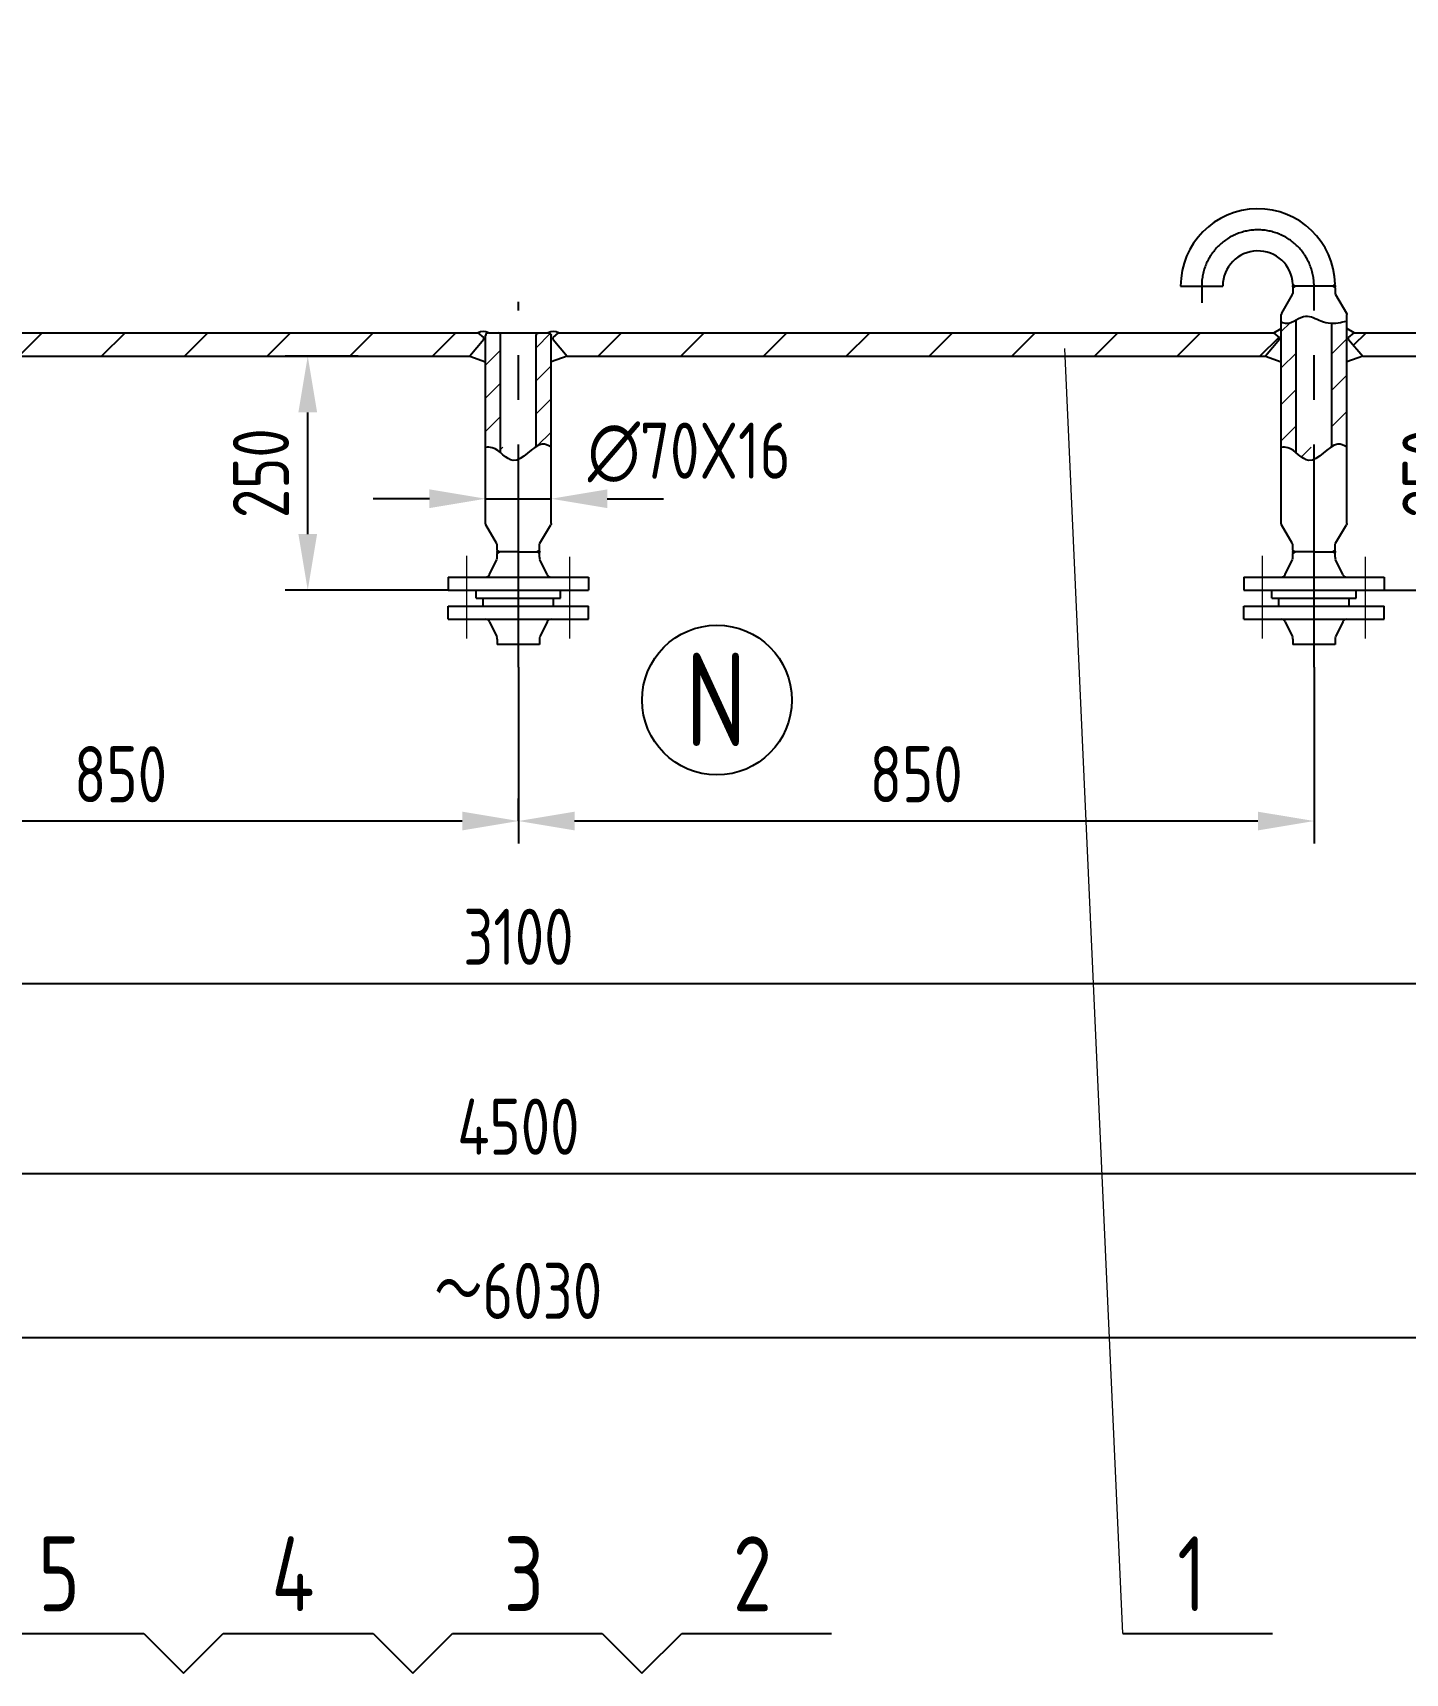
# Model space of a CAD drawing. Extents: x 10474 to 45536, y -10608 to 12499.
# Drawn here: x 27109 to 28575, y 5357 to 7110 of the extents above; entities that cross this region are included whole.
import ezdxf

# ---------------------------------------------------------------- set-up
doc = ezdxf.new("R2010")
doc.units = 0
doc.header["$LTSCALE"] = 15
doc.header["$MEASUREMENT"] = 0
doc.linetypes.add('CENTER', pattern=[50.8, 31.75, -6.35, 6.35, -6.35])
doc.layers.get('0').update_dxf_attribs({"linetype": 'CONTINUOUS'})
doc.layers.get('DEFPOINTS').update_dxf_attribs({"color": 3, "linetype": 'CONTINUOUS'})
for name, color, linetype in [('1', 3, 'CONTINUOUS'), ('DEVICE', 3, 'CONTINUOUS'), ('LAYERAXIS', 7, 'CENTER')]:
    doc.layers.add(name, color=color, linetype=linetype)
doc.layers.add('5', color=7, linetype='CONTINUOUS', lineweight=9)
doc.styles.add('HZ', font='isocp.shx', dxfattribs={"width": 0.85, "bigfont": 'hztxt.shx'})
doc.dimstyles.new('QD', dxfattribs={"dimtxt": 60, "dimasz": 60, "dimexe": 24, "dimexo": 0.1, "dimgap": 20, "dimtad": 1, "dimdec": 0, "dimzin": 0, "dimdsep": 46, "dimtxsty": 'HZ', "dimcen": 0, "dimadec": 0, "dimazin": 0, "dimtfac": 0.142857, "dimtdec": 4, "dimtix": 1, "dimtmove": 2, "dimatfit": 3, "dimfxl": 0, "dimtolj": 1, "dimtzin": 0, "dimarcsym": 0})

# ---------------------------------------------------------------- blocks, each defined once
blk = doc.blocks.new('*D6')
at = {"color": 0, "linetype": 'ByBlock'}
for p, q in [((48472.7, 6674.7), (48394.9, 6674.7)), ((48418.9, 6484.7), (48418.9, 6614.7)), ((48568.8, 6424.7), (48394.9, 6424.7))]:
    blk.add_line(p, q, dxfattribs=at)
for points in [[(48408.9, 6614.7), (48428.9, 6614.7), (48418.9, 6674.7)], [(48408.9, 6484.7), (48428.9, 6484.7), (48418.9, 6424.7)]]:
    blk.add_solid(points, dxfattribs=at)
at = {"layer": 'DEFPOINTS', "color": 0, "linetype": 'ByBlock'}
for p in [(48418.9, 6674.7), (48472.8, 6674.7), (48568.9, 6424.7)]:
    blk.add_point(p, dxfattribs=at)
at = {"color": 0, "linetype": 'ByBlock', "insert": (48368.9, 6549.7), "char_height": 60, "attachment_point": 5, "rotation": 90, "style": 'HZ'}
blk.add_mtext('\\A1;250', dxfattribs=at)
blk = doc.blocks.new('*D5')
at = {"color": 0, "linetype": 'ByBlock'}
for p, q in [((48418.1, 5981), (48418.1, 6009.5)), ((48488.1, 5981), (48488.1, 6009.5)), ((48358.1, 5985.5), (48298.1, 5985.5)), ((48418.1, 5985.5), (48488.1, 5985.5)), ((48418.1, 5985.5), (48488.1, 5985.5)), ((48548.1, 5985.5), (48608.1, 5985.5))]:
    blk.add_line(p, q, dxfattribs=at)
for points in [[(48358.1, 5995.5), (48358.1, 5975.5), (48418.1, 5985.5)], [(48548.1, 5995.5), (48548.1, 5975.5), (48488.1, 5985.5)]]:
    blk.add_solid(points, dxfattribs=at)
at = {"layer": 'DEFPOINTS', "color": 0, "linetype": 'ByBlock'}
for p in [(48418.1, 5980.9), (48488.1, 5985.5), (48488.1, 5980.9)]:
    blk.add_point(p, dxfattribs=at)
at = {"color": 0, "linetype": 'ByBlock', "insert": (48635.6, 6034.9), "char_height": 60, "attachment_point": 5, "style": 'HZ'}
blk.add_mtext('\\A1;∅70X16', dxfattribs=at)
blk = doc.blocks.new('*D9')
at = {"color": 0, "linetype": 'ByBlock'}
for p, q in [((49169, 6671.7), (49292.3, 6671.7)), ((49268.3, 6481.7), (49268.3, 6611.7)), ((49169, 6421.7), (49292.3, 6421.7))]:
    blk.add_line(p, q, dxfattribs=at)
for points in [[(49258.3, 6611.7), (49278.3, 6611.7), (49268.3, 6671.7)], [(49258.3, 6481.7), (49278.3, 6481.7), (49268.3, 6421.7)]]:
    blk.add_solid(points, dxfattribs=at)
at = {"layer": 'DEFPOINTS', "color": 0, "linetype": 'ByBlock'}
for p in [(49168.9, 6671.7), (49268.3, 6671.7), (49168.9, 6421.7)]:
    blk.add_point(p, dxfattribs=at)
at = {"color": 0, "linetype": 'ByBlock', "insert": (49218.3, 6546.7), "char_height": 60, "attachment_point": 5, "rotation": 90, "style": 'HZ'}
blk.add_mtext('\\A1;250', dxfattribs=at)
blk = doc.blocks.new('*D15')
at = {"color": 0, "linetype": 'ByBlock'}
for p, q in [((47218.9, 6209.7), (47218.9, 5977.3)), ((50318.9, 6209.7), (50318.9, 5977.3)), ((47278.9, 6001.3), (50258.9, 6001.3))]:
    blk.add_line(p, q, dxfattribs=at)
for points in [[(47278.9, 6011.3), (47278.9, 5991.3), (47218.9, 6001.3)], [(50258.9, 6011.3), (50258.9, 5991.3), (50318.9, 6001.3)]]:
    blk.add_solid(points, dxfattribs=at)
at = {"layer": 'DEFPOINTS', "color": 0, "linetype": 'ByBlock'}
for p in [(47218.9, 6209.8), (50318.9, 6209.8), (50318.9, 6001.3)]:
    blk.add_point(p, dxfattribs=at)
at = {"color": 0, "linetype": 'ByBlock', "insert": (48768.9, 6051.3), "char_height": 60, "attachment_point": 5, "style": 'HZ'}
blk.add_mtext('\\A1;3100', dxfattribs=at)
blk = doc.blocks.new('*D17')
at = {"color": 0, "linetype": 'ByBlock'}
for p, q in [((51018.9, 6212.7), (51018.9, 5777.4)), ((46518.9, 6004.2), (46518.9, 5777.4)), ((46578.9, 5801.4), (50958.9, 5801.4))]:
    blk.add_line(p, q, dxfattribs=at)
for points in [[(46578.9, 5811.4), (46578.9, 5791.4), (46518.9, 5801.4)], [(50958.9, 5811.4), (50958.9, 5791.4), (51018.9, 5801.4)]]:
    blk.add_solid(points, dxfattribs=at)
at = {"layer": 'DEFPOINTS', "color": 0, "linetype": 'ByBlock'}
for p in [(51018.9, 6212.8), (46518.9, 6004.3), (51018.9, 5801.4)]:
    blk.add_point(p, dxfattribs=at)
at = {"color": 0, "linetype": 'ByBlock', "insert": (48768.9, 5851.4), "char_height": 60, "attachment_point": 5, "style": 'HZ'}
blk.add_mtext('\\A1;4500', dxfattribs=at)
blk = doc.blocks.new('*D18')
at = {"color": 0, "linetype": 'ByBlock'}
for p, q in [((45753.9, 8096.7), (45753.9, 5598.9)), ((51783.9, 8096.7), (51783.9, 5598.9)), ((51723.9, 5622.9), (45813.9, 5622.9))]:
    blk.add_line(p, q, dxfattribs=at)
for points in [[(45813.9, 5632.9), (45813.9, 5612.9), (45753.9, 5622.9)], [(51723.9, 5632.9), (51723.9, 5612.9), (51783.9, 5622.9)]]:
    blk.add_solid(points, dxfattribs=at)
at = {"layer": 'DEFPOINTS', "color": 0, "linetype": 'ByBlock'}
for p in [(45753.9, 8096.8), (51783.9, 8096.8), (45753.9, 5622.9)]:
    blk.add_point(p, dxfattribs=at)
at = {"color": 0, "linetype": 'ByBlock', "insert": (48768.9, 5672.9), "char_height": 60, "attachment_point": 5, "style": 'HZ'}
blk.add_mtext('\\A1;～6030', dxfattribs=at)
blk = doc.blocks.new('*D59')
at = {"color": 0, "linetype": 'ByBlock'}
for p, q in [((48453.1, 5786.8), (48453.1, 5598.5)), ((47603.1, 5622.6), (47603.1, 5646.5)), ((48393.1, 5622.5), (47663.1, 5622.5))]:
    blk.add_line(p, q, dxfattribs=at)
for points in [[(47663.1, 5632.5), (47663.1, 5612.5), (47603.1, 5622.5)], [(48393.1, 5632.5), (48393.1, 5612.5), (48453.1, 5622.5)]]:
    blk.add_solid(points, dxfattribs=at)
at = {"layer": 'DEFPOINTS', "color": 0, "linetype": 'ByBlock'}
for p in [(48453.1, 5786.9), (47603.1, 5622.5), (47603.1, 5622.5)]:
    blk.add_point(p, dxfattribs=at)
at = {"color": 0, "linetype": 'ByBlock', "insert": (48028.1, 5672.5), "char_height": 60, "attachment_point": 5, "style": 'HZ'}
blk.add_mtext('\\A1;850', dxfattribs=at)
blk = doc.blocks.new('*D60')
at = {"color": 0, "linetype": 'ByBlock'}
for p, q in [((49303.1, 5786.8), (49303.1, 5598.5)), ((48453.1, 5622.6), (48453.1, 5646.5)), ((49243.1, 5622.5), (48513.1, 5622.5))]:
    blk.add_line(p, q, dxfattribs=at)
for points in [[(48513.1, 5632.5), (48513.1, 5612.5), (48453.1, 5622.5)], [(49243.1, 5632.5), (49243.1, 5612.5), (49303.1, 5622.5)]]:
    blk.add_solid(points, dxfattribs=at)
at = {"layer": 'DEFPOINTS', "color": 0, "linetype": 'ByBlock'}
for p in [(49303.1, 5786.9), (48453.1, 5622.5), (48453.1, 5622.5)]:
    blk.add_point(p, dxfattribs=at)
at = {"color": 0, "linetype": 'ByBlock', "insert": (48878.1, 5672.5), "char_height": 60, "attachment_point": 5, "style": 'HZ'}
blk.add_mtext('\\A1;850', dxfattribs=at)

msp = doc.modelspace()

# ---------------------------------------------------------------- hatches: boundary and pattern name
h = msp.add_hatch()
h.set_pattern_fill('LINE', color=256, scale=500, angle=45, style=0)
h.paths.add_polyline_path([(29877.7, 9589.8), (29877.7, 9614.8), (29679.7, 9614.8), (29664.7, 9596.8), (29664.7, 9594.8), (29670.6, 9589.8)])
h.paths.add_polyline_path([(29584.7, 9589.8), (29590.7, 9594.8), (29590.7, 9596.8), (29575.7, 9614.8), (29279.7, 9614.8), (29264.7, 9596.8), (29264.7, 9594.8), (29270.6, 9589.8)])
h.paths.add_polyline_path([(28879.7, 9614.8), (28864.7, 9596.8), (28864.7, 9594.8), (28870.6, 9589.8), (29184.7, 9589.8), (29190.7, 9594.8), (29190.7, 9596.8), (29175.7, 9614.8)])
h.paths.add_polyline_path([(28784.7, 9589.8), (28790.7, 9594.8), (28790.7, 9596.8), (28775.7, 9614.8), (28199.7, 9614.8), (28184.7, 9596.8), (28184.7, 9594.8), (28190.6, 9589.8)])
h.paths.add_polyline_path([(28104.7, 9589.8), (28110.7, 9594.8), (28110.7, 9596.8), (28095.7, 9614.8), (27619.7, 9614.8), (27604.7, 9596.8), (27604.7, 9594.8), (27610.6, 9589.8)])
h.paths.add_polyline_path([(27544.7, 9589.8), (27550.7, 9594.8), (27550.7, 9596.8), (27535.7, 9614.8), (27201.2, 9614.8), (27186.2, 9596.8), (27186.2, 9594.8), (27192.1, 9589.8)])
h.paths.add_polyline_path([(26663.2, 9589.8), (26669.2, 9594.8), (26669.2, 9596.8), (26654.2, 9614.8), (25679.7, 9614.8), (25664.7, 9596.8), (25664.7, 9594.8), (25670.6, 9589.8)])
h.paths.add_polyline_path([(25584.7, 9589.8), (25590.7, 9594.8), (25590.7, 9596.8), (25575.7, 9614.8), (25377.7, 9614.8), (25377.7, 9589.8)])
h.paths.add_polyline_path([(25377.7, 6789.8), (25377.7, 6764.8), (25575.7, 6764.8), (25590.7, 6782.8), (25590.7, 6784.8), (25584.7, 6789.8)])
h.paths.add_polyline_path([(25670.6, 6789.8), (25664.7, 6784.8), (25664.7, 6782.8), (25679.7, 6764.8), (26735.7, 6764.8), (26750.7, 6782.8), (26750.7, 6784.8), (26744.7, 6789.8)])
h.paths.add_polyline_path([(26810.6, 6789.8), (26804.7, 6784.8), (26804.7, 6782.8), (26819.7, 6764.8), (27575.7, 6764.8), (27590.7, 6782.8), (27590.7, 6784.8), (27584.7, 6789.8)])
h.paths.add_polyline_path([(27670.6, 6789.8), (27664.7, 6784.8), (27664.7, 6782.8), (27679.7, 6764.8), (28425.7, 6764.8), (28440.7, 6782.8), (28440.7, 6784.8), (28434.7, 6789.8)])
h.paths.add_polyline_path([(28520.6, 6789.8), (28514.7, 6784.8), (28514.7, 6782.8), (28529.7, 6764.8), (29575.7, 6764.8), (29590.7, 6782.8), (29590.7, 6784.8), (29584.7, 6789.8)])
h.paths.add_polyline_path([(29670.6, 6789.8), (29664.7, 6784.8), (29664.7, 6782.8), (29679.7, 6764.8), (29877.7, 6764.8), (29877.7, 6789.8)])
at = {"layer": '5'}
h = msp.add_hatch(dxfattribs=at)
h.set_pattern_fill('ANSI37', color=256, scale=10, style=0)
h.set_pattern_definition([(135, (74995.8846, -345.7417), (0.883883476, 0.883883476), []), (45, (74995.8846, -345.7417), (0.883883476, -0.883883476), [])])
h.paths.add_polyline_path([(28455.2, 6837.8), (28457.7, 6839.8), (28455.2, 6841.7, 0.399253)])
h.paths.add_polyline_path([(28500.1, 6841.7), (28497.7, 6839.8), (28500.2, 6837.8, 0.399253)])
h = msp.add_hatch(dxfattribs=at)
h.set_pattern_fill('LINE', color=256, scale=220, angle=45, style=0)
h.set_pattern_definition([(45, (-24366.24, -9.928), (-19.445436, 19.445436), [])])
edge = h.paths.add_edge_path()
edge.add_spline(control_points=[(28442.7, 6667.2), (28445.1, 6667.6), (28450.7, 6667.7), (28455.8, 6664), (28458.7, 6661.7)], knot_values=[76.761793, 76.761793, 76.761793, 76.761793, 84.270559, 94.323007, 94.323007, 94.323007, 94.323007], degree=3, periodic=0)
edge.add_line((28458.7, 6661.7), (28458.7, 6803.5))
edge.add_spline(control_points=[(28458.7, 6803.5), (28455.3, 6801.7), (28449.9, 6798.9), (28444.6, 6800.6), (28442.7, 6801.5)], knot_values=[6.650172, 6.650172, 6.650172, 6.650172, 17.55398, 23.875194, 23.875194, 23.875194, 23.875194], degree=3, periodic=0)
edge.add_line((28442.7, 6801.5), (28442.7, 6667.2))
edge = h.paths.add_edge_path()
edge.add_spline(control_points=[(28442.7, 6667.2), (28445.1, 6667.6), (28455.8, 6667.7), (28474.2, 6639.7), (28496.3, 6675), (28509.5, 6669.9), (28512.7, 6667.7)], knot_values=[13.921295, 13.921295, 13.921295, 13.921295, 21.430061, 47.593258, 83.13171, 94.323007, 94.323007, 94.323007, 94.323007], degree=3, periodic=0)
edge.add_line((28512.7, 6667.7), (28512.7, 6802.2))
edge.add_spline(control_points=[(28512.7, 6802.2), (28509.2, 6801.7), (28504.6, 6800.3), (28499.8, 6799.9), (28496.7, 6800.1)], knot_values=[63.308081, 63.308081, 63.308081, 63.308081, 68.392351, 77.791949, 77.791949, 77.791949, 77.791949], degree=3, periodic=0)
edge.add_line((28496.7, 6800.1), (28496.7, 6667.9))
h = msp.add_hatch(dxfattribs=at)
h.set_pattern_fill('LINE', color=256, scale=200, angle=135, style=0)
h.set_pattern_definition([(225, (-18890.55, 16522.27), (-17.67767, 17.67767), [])])
edge = h.paths.add_edge_path()
edge.add_arc((27659.7, 6786.8), 3, 0, 90)
edge.add_line((27659.7, 6789.8), (27649.7, 6789.8))
edge.add_arc((27649.7, 6786.8), 3, 90, 180)
edge.add_line((27646.7, 6786.8), (27646.7, 6667.9))
edge.add_spline(control_points=[(27592.7, 6667.2), (27595.1, 6667.6), (27605.8, 6667.7), (27624.2, 6639.7), (27646.3, 6675), (27659.5, 6669.9), (27662.7, 6667.7)], knot_values=[13.921295, 13.921295, 13.921295, 13.921295, 21.430061, 47.593258, 83.13171, 94.323007, 94.323007, 94.323007, 94.323007], degree=3, periodic=0)
edge.add_line((27662.7, 6667.7), (27662.7, 6786.8))
edge = h.paths.add_edge_path(flags=17)
edge.add_arc((27605.7, 6786.8), 3, 0, 90)
edge.add_line((27605.7, 6789.8), (27595.7, 6789.8))
edge.add_arc((27595.7, 6786.8), 3, 90, 180)
edge.add_line((27592.7, 6786.8), (27592.7, 6667.2))
edge.add_spline(control_points=[(27592.7, 6667.2), (27595.1, 6667.6), (27600.7, 6667.7), (27605.8, 6664), (27608.7, 6661.7)], knot_values=[76.761793, 76.761793, 76.761793, 76.761793, 84.270559, 94.323007, 94.323007, 94.323007, 94.323007], degree=3, periodic=0)
edge.add_line((27608.7, 6661.7), (27608.7, 6786.8))
h = msp.add_hatch(dxfattribs=at)
h.set_pattern_fill('ANSI37', color=256, scale=6, style=0)
h.set_pattern_definition([(315, (-18890.54875, 16522.27046), (-0.530330086, -0.530330086), []), (225, (-18890.54875, 16522.27046), (-0.530330086, 0.530330086), [])])
h.paths.add_polyline_path([(27647.7, 6555.8), (27650.2, 6553.8, 0.365825), (27650.2, 6557.7)])
h.paths.add_polyline_path([(27607.7, 6555.8), (27605.2, 6557.7, 0.365825), (27605.2, 6553.8)])
h = msp.add_hatch(dxfattribs=at)
h.set_pattern_fill('ANSI37', color=256, scale=6, style=0)
h.set_pattern_definition([(315, (-18040.54875, 16522.27046), (-0.530330086, -0.530330086), []), (225, (-18040.54875, 16522.27046), (-0.530330086, 0.530330086), [])])
h.paths.add_polyline_path([(28497.7, 6555.8), (28500.2, 6553.8, 0.365825), (28500.2, 6557.7)])
h.paths.add_polyline_path([(28457.7, 6555.8), (28455.2, 6557.7, 0.365825), (28455.2, 6553.8)])

# ---------------------------------------------------------------- linework, layer by layer
for p, q in [((27067.6, 5399.9), (27227.6, 5399.9)), ((27227.6, 5399.9), (27270, 5357.5)), ((27270, 5357.5), (27312.5, 5399.9)), ((27312.5, 5399.9), (27472.5, 5399.9)), ((27472.5, 5399.9), (27514.9, 5357.5)), ((27514.9, 5357.5), (27557.3, 5399.9)), ((27557.3, 5399.9), (27717.3, 5399.9)), ((27717.3, 5399.9), (27759.7, 5357.5)), ((27759.7, 5357.5), (27802.2, 5399.9)), ((27802.2, 5399.9), (27962.2, 5399.9)), ((28273.4, 5399.9), (28433.4, 5399.9))]:
    msp.add_line(p, q)
msp.add_circle((27839.8, 6397.4), 80)
for points, knots in [([(28442.7, 6801.5), (28444.6, 6800.6), (28453.2, 6797.9), (28467.4, 6812.5), (28486.1, 6800.4), (28501, 6799.2), (28509.2, 6801.7), (28512.7, 6802.2)], [6.650172, 6.650172, 6.650172, 6.650172, 12.971385, 34.800738, 51.770249, 72.707679, 77.791949, 77.791949, 77.791949, 77.791949]), ([(27662.7, 6667.7), (27659.5, 6669.9), (27646.3, 6675), (27624.2, 6639.7), (27605.8, 6667.7), (27595.1, 6667.6), (27592.7, 6667.2)], [13.921295, 13.921295, 13.921295, 13.921295, 25.112592, 60.651043, 86.814241, 94.323007, 94.323007, 94.323007, 94.323007]), ([(28512.7, 6667.7), (28509.5, 6669.9), (28496.3, 6675), (28474.2, 6639.7), (28455.8, 6667.7), (28445.1, 6667.6), (28442.7, 6667.2)], [13.921295, 13.921295, 13.921295, 13.921295, 25.112592, 60.651043, 86.814241, 94.323007, 94.323007, 94.323007, 94.323007])]:
    msp.add_open_spline(points, degree=3, knots=knots)
at = {"layer": '1'}
for p, q in [((28335.2, 6839.8), (28380.2, 6839.8)), ((27590.7, 6784.8), (27584.7, 6789.8)), ((27664.7, 6784.8), (27670.6, 6789.8)), ((28434.7, 6789.8), (28442.7, 6794.3)), ((28440.7, 6784.8), (28434.7, 6789.8)), ((28520.6, 6789.8), (28512.7, 6794.3)), ((28514.7, 6784.8), (28520.6, 6789.8)), ((27590.7, 6782.8), (27575.7, 6764.8)), ((27664.7, 6782.8), (27679.7, 6764.8)), ((28440.7, 6782.8), (28425.7, 6764.8)), ((28514.7, 6782.8), (28529.7, 6764.8)), ((27575.7, 6764.8), (27592.7, 6758.8)), ((27679.7, 6764.8), (27662.7, 6758.8)), ((28425.7, 6764.8), (28442.7, 6758.8)), ((28529.7, 6764.8), (28512.7, 6758.8)), ((27597, 6531.6), (27604.7, 6547.7)), ((27605.2, 6549.9), (27605.2, 6553.8)), ((27650.2, 6549.9), (27650.2, 6553.8)), ((27658.3, 6531.6), (27650.7, 6547.7)), ((28447, 6531.6), (28454.7, 6547.7)), ((28455.2, 6549.9), (28455.2, 6553.8)), ((28500.2, 6549.9), (28500.2, 6553.8)), ((28508.3, 6531.6), (28500.7, 6547.7)), ((27552.7, 6528.8), (27552.7, 6514.8)), ((27552.7, 6528.8), (27702.7, 6528.8)), ((27702.7, 6528.8), (27702.7, 6514.8)), ((28402.7, 6528.8), (28552.7, 6528.8)), ((28402.7, 6528.8), (28402.7, 6514.8)), ((28552.7, 6528.8), (28552.7, 6514.8)), ((27552.7, 6514.8), (27702.7, 6514.8)), ((27582.7, 6506.3), (27582.7, 6514.8)), ((27582.7, 6506.3), (27672.7, 6506.3)), ((27590.2, 6497.8), (27590.2, 6506.3)), ((27665.2, 6497.8), (27665.2, 6506.3)), ((27672.7, 6506.3), (27672.7, 6514.8)), ((28402.7, 6514.8), (28552.7, 6514.8)), ((28432.7, 6506.3), (28432.7, 6514.8)), ((28432.7, 6506.3), (28522.7, 6506.3)), ((28440.2, 6497.8), (28440.2, 6506.3)), ((28515.2, 6497.8), (28515.2, 6506.3)), ((28522.7, 6506.3), (28522.7, 6514.8)), ((27552.7, 6483.8), (27552.7, 6497.8)), ((27552.7, 6497.8), (27702.7, 6497.8)), ((27702.7, 6483.8), (27702.7, 6497.8)), ((28402.7, 6497.8), (28552.7, 6497.8)), ((28402.7, 6483.8), (28402.7, 6497.8)), ((28552.7, 6483.8), (28552.7, 6497.8)), ((27552.7, 6483.8), (27702.7, 6483.8)), ((27597, 6480.9), (27604.7, 6464.8)), ((27658.3, 6480.9), (27650.7, 6464.8)), ((28402.7, 6483.8), (28552.7, 6483.8)), ((28447, 6480.9), (28454.7, 6464.8)), ((28508.3, 6480.9), (28500.7, 6464.8)), ((27605.2, 6462.6), (27605.2, 6456.8)), ((27650.2, 6456.8), (27605.2, 6456.8)), ((27650.2, 6462.6), (27650.2, 6456.8)), ((28455.2, 6462.6), (28455.2, 6456.8)), ((28500.2, 6456.8), (28455.2, 6456.8)), ((28500.2, 6462.6), (28500.2, 6456.8))]:
    msp.add_line(p, q, dxfattribs=at)
for points in [[(28457.7, 6839.8), (28455.1, 6841.7)], [(28457.7, 6839.8), (28455.2, 6837.8)], [(28455.2, 6837.8), (28455.2, 6833.1)], [(28497.7, 6839.8), (28457.7, 6839.8)], [(28497.7, 6839.8), (28500.1, 6841.7)], [(28497.7, 6839.8), (28500.2, 6837.8)], [(28500.2, 6837.8), (28500.2, 6833.1)], [(28454.5, 6830.6), (28443.1, 6810.8)], [(28500.8, 6830.6), (28512.3, 6810.8)], [(28442.7, 6586.2), (28442.7, 6809.3)], [(28458.7, 6661.7), (28458.7, 6803.5)], [(28512.7, 6586.2), (28512.7, 6809.3)], [(27590.7, 6782.8), (27590.7, 6784.8)], [(27592.7, 6586.2), (27592.7, 6786.8)], [(27595.7, 6789.8), (27659.7, 6789.8)], [(27608.7, 6661.7), (27608.7, 6786.8)], [(27646.7, 6668.2), (27646.7, 6786.8)], [(27662.7, 6586.2), (27662.7, 6786.8)], [(27664.7, 6782.8), (27664.7, 6784.8)], [(28440.7, 6782.8), (28440.7, 6784.8)], [(28496.7, 6668.2), (28496.7, 6800.1)], [(28514.7, 6782.8), (28514.7, 6784.8)], [(27604.5, 6564.9), (27593.1, 6584.7)], [(27650.8, 6564.9), (27662.3, 6584.7)], [(28454.5, 6564.9), (28443.1, 6584.7)], [(28500.8, 6564.9), (28512.3, 6584.7)], [(27605.2, 6557.7), (27605.2, 6562.4)], [(27607.7, 6555.8), (27605.2, 6557.7)], [(27647.7, 6555.8), (27650.2, 6557.7)], [(27650.2, 6557.7), (27650.2, 6562.4)], [(28455.2, 6557.7), (28455.2, 6562.4)], [(28457.7, 6555.8), (28455.2, 6557.7)], [(28497.7, 6555.8), (28500.2, 6557.7)], [(28500.2, 6557.7), (28500.2, 6562.4)], [(27607.7, 6555.8), (27605.2, 6553.8)], [(27627.7, 6555.8), (27607.7, 6555.8)], [(27627.7, 6555.8), (27647.7, 6555.8)], [(27647.7, 6555.8), (27650.2, 6553.8)], [(28457.7, 6555.8), (28455.2, 6553.8)], [(28477.7, 6555.8), (28457.7, 6555.8)], [(28477.7, 6555.8), (28497.7, 6555.8)], [(28497.7, 6555.8), (28500.2, 6553.8)]]:
    msp.add_lwpolyline(points, dxfattribs=at)
for points in [[(28455.2, 6833.1, -0.131652), (28454.5, 6830.6)], [(28500.2, 6833.1, 0.131652), (28500.8, 6830.6)], [(28443.1, 6810.8, 0.131652), (28442.7, 6809.3)], [(28512.3, 6810.8, -0.131652), (28512.7, 6809.3)], [(27595.7, 6789.8, 0.414214), (27592.7, 6786.8)], [(27608.7, 6786.8, 0.414214), (27605.7, 6789.8)], [(27646.7, 6786.8, -0.414214), (27649.7, 6789.8)], [(27659.7, 6789.8, -0.414214), (27662.7, 6786.8)], [(27593.1, 6584.7, -0.131652), (27592.7, 6586.2)], [(27662.7, 6586.2, -0.131652), (27662.3, 6584.7)], [(28443.1, 6584.7, -0.131652), (28442.7, 6586.2)], [(28512.7, 6586.2, -0.131652), (28512.3, 6584.7)], [(27605.2, 6562.4, 0.131652), (27604.5, 6564.9)], [(27650.2, 6562.4, -0.131652), (27650.8, 6564.9)], [(28455.2, 6562.4, 0.131652), (28454.5, 6564.9)], [(28500.2, 6562.4, -0.131652), (28500.8, 6564.9)]]:
    msp.add_lwpolyline(points, format="xyb", dxfattribs=at)
for centre, radius, start, end in [((28417.7, 6839.8), 82.5, 1.3207, 180), ((28417.7, 6839.8), 37.5, 2.9923, 180), ((27590.2, 6780.3), 11, 60, 120), ((27665.1, 6780.3), 11, 60, 120), ((27600.2, 6549.9), 5, 334.5923, 0), ((27655.2, 6549.9), 5, 180, 205.4077), ((28450.2, 6549.9), 5, 334.5923, 0), ((28505.2, 6549.9), 5, 180, 205.4077), ((27592.5, 6533.8), 5, 270, 334.5923), ((27662.8, 6533.8), 5, 205.4077, 270), ((28442.5, 6533.8), 5, 270, 334.5923), ((28512.8, 6533.8), 5, 205.4077, 270), ((27592.5, 6478.8), 5, 25.4077, 90), ((27662.8, 6478.8), 5, 90, 154.5923), ((28442.5, 6478.8), 5, 25.4077, 90), ((28512.8, 6478.8), 5, 90, 154.5923), ((27600.2, 6462.6), 5, 0, 25.4077), ((27655.2, 6462.6), 5, 154.5923, 180), ((28450.2, 6462.6), 5, 0, 25.4077), ((28505.2, 6462.6), 5, 154.5923, 180)]:
    msp.add_arc(centre, radius, start, end, dxfattribs=at)
at = {"layer": '5'}
for p, q in [((28273.4, 5399.9), (28211.4, 6773)), ((27572.7, 6463.2), (27572.7, 6551.4)), ((27682.7, 6463.2), (27682.7, 6550.5)), ((28422.7, 6463.2), (28422.7, 6551.4)), ((28532.7, 6463.2), (28532.7, 6550.5))]:
    msp.add_line(p, q, dxfattribs=at)
for centre, radius, start, end in [((28457.2, 6839.7), 2.77, 136.1422, 223.2003), ((28498.1, 6839.7), 2.77, 316.7997, 43.8578), ((27607.4, 6555.8), 2.97, 139.8125, 220.1875), ((27647.9, 6555.8), 2.97, 319.8125, 40.1875), ((28457.4, 6555.8), 2.97, 139.8125, 220.1875), ((28497.9, 6555.8), 2.97, 319.8125, 40.1875)]:
    msp.add_arc(centre, radius, start, end, dxfattribs=at)
at = {"layer": 'DEVICE'}
for p, q in [((26810.6, 6789.8), (27584.7, 6789.8)), ((27595.7, 6789.8), (27659.7, 6789.8)), ((27670.6, 6789.8), (28434.7, 6789.8)), ((28520.6, 6789.8), (29584.7, 6789.8)), ((26819.7, 6764.8), (27575.7, 6764.8)), ((27679.7, 6764.8), (28425.7, 6764.8)), ((28529.7, 6764.8), (29575.7, 6764.8))]:
    msp.add_line(p, q, dxfattribs=at)
at = {"layer": 'LAYERAXIS'}
msp.add_line((28357.7, 6839.8), (28357.7, 6821.9), dxfattribs=at)
at = {"layer": 'LAYERAXIS', "ltscale": 0.5}
for p, q in [((28477.7, 6432.5), (28477.7, 6839.8)), ((27627.7, 6432.5), (27627.7, 6822.8))]:
    msp.add_line(p, q, dxfattribs=at)
at = {"layer": 'LAYERAXIS'}
msp.add_arc((28417.7, 6839.8), 60, 0, 180, dxfattribs=at)

# ---------------------------------------------------------------- texts
at = {"style": 'HZ', "width": 0.85}
for s, height, p in [('N', 100, (27805.9, 6347.7)), ('5', 80, (27114.8, 5423.7)), ('4', 80, (27363.9, 5423.7)), ('3', 80, (27612.1, 5423.7)), ('2', 80, (27856.9, 5423.7)), ('1', 80, (28331.6, 5423.7))]:
    msp.add_text(s, height=height, dxfattribs=at).set_placement(p)

# ---------------------------------------------------------------- dimensions: what is measured, and where the dimension line sits
for base, p1, p2, angle, picture, middle, set_off in [((27402.7, 6764.8), (27552.7, 6514.8), (27456.6, 6764.8), 90, '*D6', (27227.7, 6642.8), (-21016.2, 90.1)), ((28652.1, 6764.8), (28552.7, 6514.8), (28552.7, 6764.8), 270, '*D9', (28077.1, 6639.8), (-20616.2, 93.1))]:
    dim = msp.add_linear_dim(base=base, p1=p1, p2=p2, angle=angle, text='250', dimstyle='QD')
    dim.commit()
    dim.dimension.update_dxf_attribs({"geometry": picture, "text_midpoint": middle, "insert": set_off})
at = {"layer": '5'}
dim = msp.add_linear_dim(base=(24612.7, 5716), p1=(30642.7, 8189.9), p2=(24612.7, 8189.9), text='～6030', dimstyle='QD', dxfattribs=at)
dim.commit()
dim.dimension.update_dxf_attribs({"geometry": '*D18', "text_midpoint": (27627.7, 5766), "insert": (-21141.2, 93.1)})
dim = msp.add_linear_dim(base=(27662.7, 6612.5), p1=(27592.7, 6607.9), p2=(27662.7, 6607.9), angle=180, text='%%C70X16', dimstyle='QD', dxfattribs=at)
dim.commit()
dim.dimension.update_dxf_attribs({"geometry": '*D5', "text_midpoint": (27810.2, 6661.9), "dimtype": 160, "insert": (-20825.4, 627)})
for base, p1, p2, picture, middle, set_off in [((26777.7, 6268.1), (27627.7, 6432.5), (26777.7, 6268.1), '*D59', (27202.7, 6318.1), (-20825.4, 645.6)), ((27627.7, 6268.1), (28477.7, 6432.5), (27627.7, 6268.1), '*D60', (28052.7, 6318.1), (-20825.4, 645.6)), ((29877.7, 5891.4), (25377.7, 6094.3), (29877.7, 6302.9), '*D17', (27627.7, 5944.4), (-21141.2, 90.1)), ((29177.7, 6094.3), (26077.7, 6302.9), (29177.7, 6302.9), '*D15', (27627.7, 6144.3), (-21141.2, 93.1))]:
    dim = msp.add_linear_dim(base=base, p1=p1, p2=p2, dimstyle='QD', dxfattribs=at)
    dim.commit()
    dim.dimension.update_dxf_attribs({"geometry": picture, "text_midpoint": middle, "insert": set_off})

doc.saveas('drawing.dxf')
